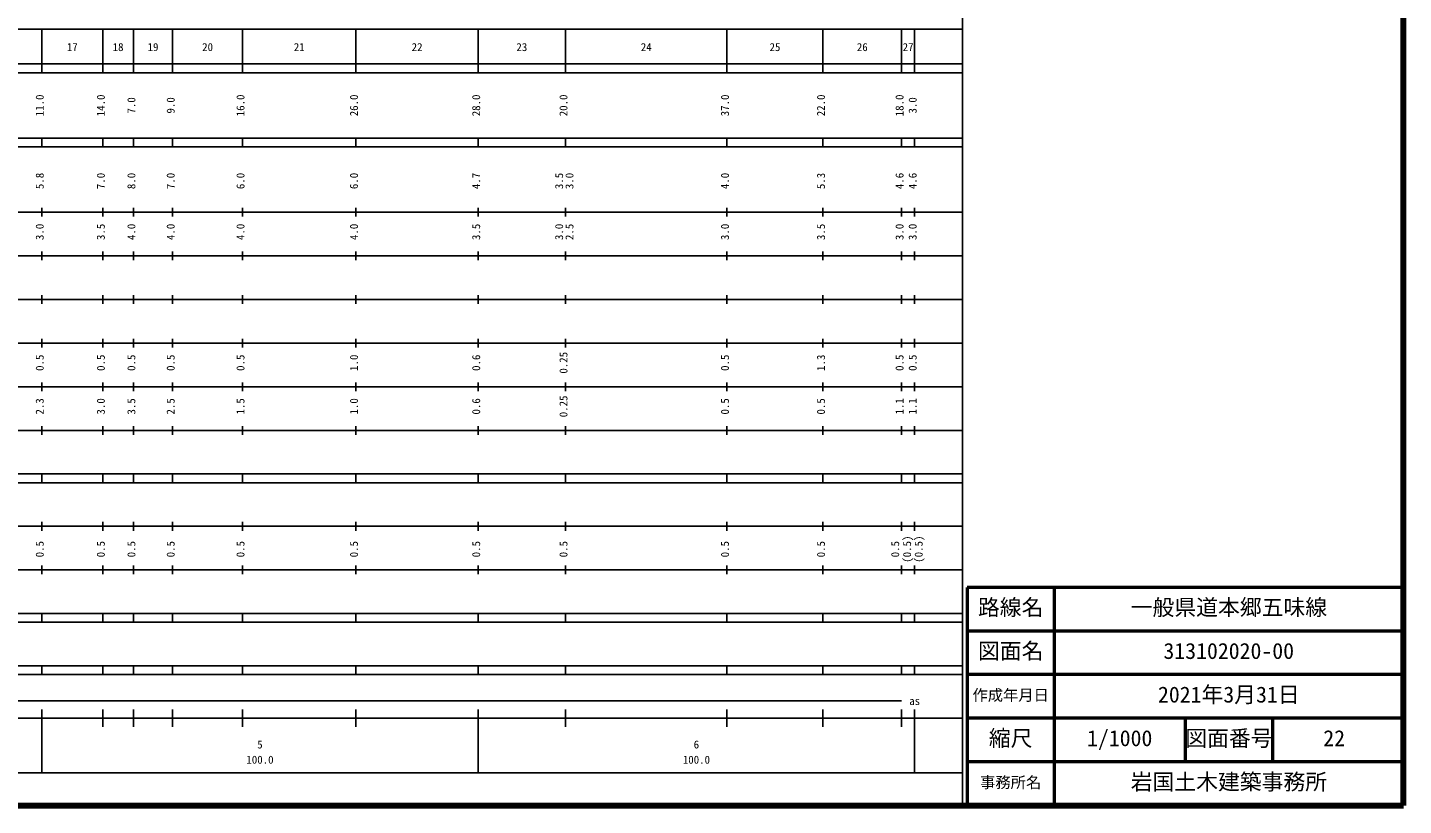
# Model space of a CAD drawing. Units: millimetres on the paper, enlarged 1000 times. Extents: x 40000 to 680000, y 20000 to 380000.
# Drawn here: x 364745 to 680000, y 20000 to 198357 of the extents above; entities that cross this region are included whole.
import ezdxf
from ezdxf.enums import TextEntityAlignment as Align

# ---------------------------------------------------------------- set-up
doc = ezdxf.new("R2010")
doc.units = ezdxf.units.MM
doc.header["$LTSCALE"] = 1000
for name, color, linetype, lineweight in [('M-TTL', 2, 'Continuous', 140), ('M-TTL-BAND', 7, 'Continuous', 25), ('M-TTL-FRAM', 2, 'Continuous', 50), ('M-TTL-LINE', 7, 'Continuous', 50), ('M-TTL-TXT', 7, 'Continuous', 13)]:
    doc.layers.add(name, color=color, linetype=linetype, lineweight=lineweight)
doc.styles.add('ＭＳ ゴシック', font='')
doc.styles.get('ＭＳ ゴシック').set_extended_font_data('MS Gothic')

msp = doc.modelspace()

# ---------------------------------------------------------------- linework, layer by layer
at = {"layer": 'M-TTL'}
for p, q in [((680000, 20000), (680000, 380000)), ((40000, 20000), (680000, 20000))]:
    msp.add_line(p, q, dxfattribs=at)
at = {"layer": 'M-TTL-BAND'}
for p, q in [((579000, 20000), (579000, 370000)), ((68000, 198000), (579000, 198000)), ((368000, 188000), (368000, 198000)), ((382000, 188000), (382000, 198000)), ((389000, 188000), (389000, 198000)), ((398000, 188000), (398000, 198000)), ((414000, 188000), (414000, 198000)), ((440000, 188000), (440000, 198000)), ((468000, 188000), (468000, 198000)), ((488000, 188000), (488000, 198000)), ((525000, 188000), (525000, 198000)), ((547000, 188000), (547000, 198000)), ((565000, 188000), (565000, 198000)), ((568000, 188000), (568000, 198000)), ((40000, 190000), (579000, 190000)), ((40000, 188000), (579000, 188000)), ((40000, 173000), (579000, 173000)), ((40000, 171000), (579000, 171000)), ((368000, 171000), (368000, 173000)), ((382000, 171000), (382000, 173000)), ((389000, 171000), (389000, 173000)), ((398000, 171000), (398000, 173000)), ((414000, 171000), (414000, 173000)), ((440000, 171000), (440000, 173000)), ((468000, 171000), (468000, 173000)), ((488000, 171000), (488000, 173000)), ((525000, 171000), (525000, 173000)), ((547000, 171000), (547000, 173000)), ((565000, 171000), (565000, 173000)), ((568000, 171000), (568000, 173000)), ((40000, 156000), (579000, 156000)), ((368000, 155000), (368000, 157000)), ((382000, 155000), (382000, 157000)), ((389000, 155000), (389000, 157000)), ((398000, 155000), (398000, 157000)), ((414000, 155000), (414000, 157000)), ((440000, 155000), (440000, 157000)), ((468000, 155000), (468000, 157000)), ((488000, 155000), (488000, 157000)), ((525000, 155000), (525000, 157000)), ((547000, 155000), (547000, 157000)), ((565000, 155000), (565000, 157000)), ((568000, 155000), (568000, 157000)), ((46000, 146000), (579000, 146000)), ((368000, 145000), (368000, 147000)), ((382000, 145000), (382000, 147000)), ((389000, 145000), (389000, 147000)), ((398000, 145000), (398000, 147000)), ((414000, 145000), (414000, 147000)), ((440000, 145000), (440000, 147000)), ((468000, 145000), (468000, 147000)), ((488000, 145000), (488000, 147000)), ((525000, 145000), (525000, 147000)), ((547000, 145000), (547000, 147000)), ((565000, 145000), (565000, 147000)), ((568000, 145000), (568000, 147000)), ((52000, 136000), (579000, 136000)), ((368000, 135000), (368000, 137000)), ((382000, 135000), (382000, 137000)), ((389000, 135000), (389000, 137000)), ((398000, 135000), (398000, 137000)), ((414000, 135000), (414000, 137000)), ((440000, 135000), (440000, 137000)), ((468000, 135000), (468000, 137000)), ((488000, 135000), (488000, 137000)), ((525000, 135000), (525000, 137000)), ((547000, 135000), (547000, 137000)), ((565000, 135000), (565000, 137000)), ((568000, 135000), (568000, 137000)), ((368000, 125000), (368000, 127000)), ((382000, 125000), (382000, 127000)), ((389000, 125000), (389000, 127000)), ((398000, 125000), (398000, 127000)), ((414000, 125000), (414000, 127000)), ((440000, 125000), (440000, 127000)), ((468000, 125000), (468000, 127000)), ((488000, 125000), (488000, 127000)), ((525000, 125000), (525000, 127000)), ((547000, 125000), (547000, 127000)), ((565000, 125000), (565000, 127000)), ((568000, 125000), (568000, 127000)), ((46000, 126000), (579000, 126000)), ((368000, 115000), (368000, 117000)), ((382000, 115000), (382000, 117000)), ((389000, 115000), (389000, 117000)), ((398000, 115000), (398000, 117000)), ((414000, 115000), (414000, 117000)), ((440000, 115000), (440000, 117000)), ((468000, 115000), (468000, 117000)), ((488000, 115000), (488000, 117000)), ((525000, 115000), (525000, 117000)), ((547000, 115000), (547000, 117000)), ((565000, 115000), (565000, 117000)), ((568000, 115000), (568000, 117000)), ((52000, 116000), (579000, 116000)), ((46000, 106000), (579000, 106000)), ((368000, 105000), (368000, 107000)), ((382000, 105000), (382000, 107000)), ((389000, 105000), (389000, 107000)), ((398000, 105000), (398000, 107000)), ((414000, 105000), (414000, 107000)), ((440000, 105000), (440000, 107000)), ((468000, 105000), (468000, 107000)), ((488000, 105000), (488000, 107000)), ((525000, 105000), (525000, 107000)), ((547000, 105000), (547000, 107000)), ((565000, 105000), (565000, 107000)), ((568000, 105000), (568000, 107000)), ((40000, 96000), (579000, 96000)), ((368000, 94000), (368000, 96000)), ((382000, 94000), (382000, 96000)), ((389000, 94000), (389000, 96000)), ((398000, 94000), (398000, 96000)), ((414000, 94000), (414000, 96000)), ((440000, 94000), (440000, 96000)), ((468000, 94000), (468000, 96000)), ((488000, 94000), (488000, 96000)), ((525000, 94000), (525000, 96000)), ((547000, 94000), (547000, 96000)), ((565000, 94000), (565000, 96000)), ((568000, 94000), (568000, 96000)), ((40000, 94000), (579000, 94000)), ((49000, 84000), (579000, 84000)), ((368000, 83000), (368000, 85000)), ((382000, 83000), (382000, 85000)), ((389000, 83000), (389000, 85000)), ((398000, 83000), (398000, 85000)), ((414000, 83000), (414000, 85000)), ((440000, 83000), (440000, 85000)), ((468000, 83000), (468000, 85000)), ((488000, 83000), (488000, 85000)), ((525000, 83000), (525000, 85000)), ((547000, 83000), (547000, 85000)), ((565000, 83000), (565000, 85000)), ((568000, 83000), (568000, 85000)), ((40000, 74000), (579000, 74000)), ((368000, 73000), (368000, 75000)), ((382000, 73000), (382000, 75000)), ((389000, 73000), (389000, 75000)), ((398000, 73000), (398000, 75000)), ((414000, 73000), (414000, 75000)), ((440000, 73000), (440000, 75000)), ((468000, 73000), (468000, 75000)), ((488000, 73000), (488000, 75000)), ((525000, 73000), (525000, 75000)), ((547000, 73000), (547000, 75000)), ((565000, 73000), (565000, 75000)), ((568000, 73000), (568000, 75000)), ((40000, 64000), (579000, 64000)), ((368000, 62000), (368000, 64000)), ((382000, 62000), (382000, 64000)), ((389000, 62000), (389000, 64000)), ((398000, 62000), (398000, 64000)), ((414000, 62000), (414000, 64000)), ((440000, 62000), (440000, 64000)), ((468000, 62000), (468000, 64000)), ((488000, 62000), (488000, 64000)), ((525000, 62000), (525000, 64000)), ((547000, 62000), (547000, 64000)), ((565000, 62000), (565000, 64000)), ((568000, 62000), (568000, 64000)), ((40000, 62000), (579000, 62000)), ((40000, 52000), (579000, 52000)), ((368000, 50000), (368000, 52000)), ((382000, 50000), (382000, 52000)), ((389000, 50000), (389000, 52000)), ((398000, 50000), (398000, 52000)), ((414000, 50000), (414000, 52000)), ((440000, 50000), (440000, 52000)), ((468000, 50000), (468000, 52000)), ((488000, 50000), (488000, 52000)), ((525000, 50000), (525000, 52000)), ((547000, 50000), (547000, 52000)), ((565000, 50000), (565000, 52000)), ((568000, 50000), (568000, 52000)), ((40000, 50000), (579000, 50000)), ((71000, 44000), (565000, 44000)), ((368000, 27500), (368000, 42000)), ((382000, 38000), (382000, 42000)), ((389000, 38000), (389000, 42000)), ((398000, 38000), (398000, 42000)), ((414000, 38000), (414000, 42000)), ((440000, 38000), (440000, 42000)), ((468000, 27500), (468000, 42000)), ((488000, 38000), (488000, 42000)), ((525000, 38000), (525000, 42000)), ((547000, 38000), (547000, 42000)), ((565000, 38000), (565000, 42000)), ((568000, 27500), (568000, 42000)), ((40000, 40000), (579000, 40000)), ((68000, 27500), (579000, 27500))]:
    msp.add_line(p, q, dxfattribs=at)
at = {"layer": 'M-TTL-FRAM'}
for p, q in [((680000, 70000), (580000, 70000)), ((580000, 70000), (580000, 20000))]:
    msp.add_line(p, q, dxfattribs=at)
at = {"layer": 'M-TTL-LINE'}
for p, q in [((600000, 70000), (600000, 20000)), ((680000, 60000), (580000, 60000)), ((680000, 50000), (580000, 50000)), ((680000, 40000), (580000, 40000)), ((630000, 40000), (630000, 30000)), ((650000, 40000), (650000, 30000)), ((680000, 30000), (580000, 30000))]:
    msp.add_line(p, q, dxfattribs=at)

# ---------------------------------------------------------------- texts
at = {"layer": 'M-TTL-BAND', "style": 'ＭＳ ゴシック'}
for s, p in [('17', (375000, 192405)), ('18', (385500, 192405)), ('19', (393500, 192405)), ('20', (406000, 192405)), ('21', (427000, 192405)), ('22', (454000, 192405)), ('23', (478000, 192405)), ('24', (506500, 192405)), ('25', (536000, 192405)), ('26', (556000, 192405)), ('27', (566500, 192405)), ('as', (568000, 42500)), ('5', (418000, 32523)), ('6', (518000, 32523)), ('100.0', (418000, 29033)), ('100.0', (518000, 29033))]:
    msp.add_text(s, height=1833, dxfattribs=at).set_placement(p, align=Align.BOTTOM_CENTER)
for s, p in [('11.0', (369000, 180500)), ('14.0', (383000, 180500)), ('16.0', (415000, 180500)), ('26.0', (441000, 180500)), ('28.0', (469000, 180500)), ('20.0', (489000, 180500)), ('37.0', (526000, 180500)), ('22.0', (548000, 180500)), ('18.0', (566000, 180500)), ('7.0', (390000, 180500)), ('9.0', (399000, 180500)), ('3.0', (569000, 180500)), ('5.8', (369000, 163174)), ('7.0', (383000, 163174)), ('8.0', (390000, 163174)), ('7.0', (399000, 163174)), ('6.0', (415000, 163174)), ('6.0', (441000, 163174)), ('4.7', (469000, 163174)), ('3.5', (488000, 163174)), ('3.0', (490370, 163174)), ('4.0', (526000, 163174)), ('5.3', (548000, 163174)), ('4.6', (566000, 163174)), ('4.6', (569000, 163174)), ('3.0', (369000, 151500)), ('3.5', (383000, 151500)), ('4.0', (390000, 151500)), ('4.0', (399000, 151500)), ('4.0', (415000, 151500)), ('4.0', (441000, 151500)), ('3.5', (469000, 151500)), ('3.0', (488000, 151500)), ('2.5', (490370, 151500)), ('3.0', (526000, 151500)), ('3.5', (548000, 151500)), ('3.0', (566000, 151500)), ('3.0', (569000, 151500)), ('0.5', (369000, 121500)), ('0.5', (383000, 121500)), ('0.5', (390000, 121500)), ('0.5', (399000, 121500)), ('0.5', (415000, 121500)), ('1.0', (441000, 121500)), ('0.6', (469000, 121500)), ('0.25', (489000, 121500)), ('0.5', (526000, 121500)), ('1.3', (548000, 121500)), ('0.5', (566000, 121500)), ('0.5', (569000, 121500)), ('0.25', (489000, 111500)), ('2.3', (369000, 111500)), ('3.0', (383000, 111500)), ('3.5', (390000, 111500)), ('2.5', (399000, 111500)), ('1.5', (415000, 111500)), ('1.0', (441000, 111500)), ('0.6', (469000, 111500)), ('0.5', (526000, 111500)), ('0.5', (548000, 111500)), ('1.1', (566000, 111500)), ('1.1', (569000, 111500)), ('0.5', (369000, 78764)), ('0.5', (383000, 78764)), ('0.5', (390000, 78764)), ('0.5', (399000, 78764)), ('0.5', (415000, 78764)), ('0.5', (441000, 78764)), ('0.5', (469000, 78764)), ('0.5', (489000, 78764)), ('0.5', (526000, 78764)), ('0.5', (548000, 78764)), ('0.5', (565000, 78764)), ('(0.5)', (567729, 78764)), ('(0.5)', (570380, 78764))]:
    msp.add_text(s, height=1833, rotation=90, dxfattribs=at).set_placement(p, align=Align.BOTTOM_CENTER)
at = {"layer": 'M-TTL-TXT', "style": 'ＭＳ ゴシック'}
for s, height, p in [('路線名', 3666, (582500, 62500)), ('路線名', 3666, (582500, 62500)), ('一般県道本郷五味線', 3666, (617500, 62500)), ('図面名', 3666, (582500, 52500)), ('図面名', 3666, (582500, 52500)), ('313102020-00', 3666, (625000, 52500)), ('2021年3月31日', 3666, (623750, 42500)), ('作成年月日', 2566, (581250, 43250)), ('作成年月日', 2566, (581250, 43250)), ('縮尺', 3666, (585000, 32500)), ('縮尺', 3666, (585000, 32500)), ('1/1000', 3666, (607500, 32500)), ('図面番号', 3666, (630000, 32500)), ('図面番号', 3666, (630000, 32500)), ('22', 3666, (661625, 32500)), ('事務所名', 2566, (583000, 23250)), ('事務所名', 2566, (583000, 23250)), ('岩国土木建築事務所', 3666, (617500, 22500))]:
    msp.add_text(s, height=height, dxfattribs=at).set_placement(p, align=Align.BOTTOM_LEFT)

doc.saveas('drawing.dxf')
